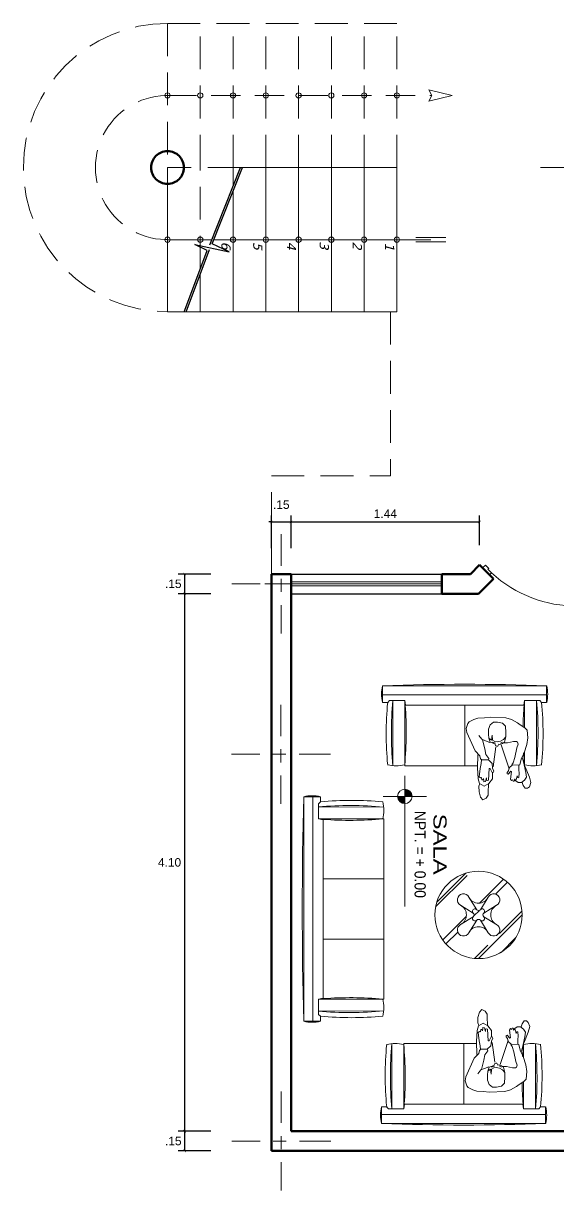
# Model space of a CAD drawing. Header units: millimetres. Extents: x 2033 to 2295, y 1536 to 1691.
# Drawn here: x 2162.55 to 2166.63, y 1561.02 to 1569.92 of the extents above; entities that cross this region are included whole.
import ezdxf

# ---------------------------------------------------------------- set-up
doc = ezdxf.new("R2010")
doc.units = ezdxf.units.MM
for name, pattern in [('ACAD_ISO02W100', [15, 12, -3]), ('ACAD_ISO10W100', [18, 12, -3, 0, -3]), ('HIDDEN2', [4.7625, 3.175, -1.5875]), ('RAYITAS', [0.375, 0.25, -0.125])]:
    doc.linetypes.add(name, pattern=pattern)
doc.layers.get('Defpoints').update_dxf_attribs({"color": 164})
for name, color, linetype, lineweight in [('escaleras', 30, 'Continuous', 15), ('Layer2', 2, 'Continuous', 9), ('Muebles', 33, 'Continuous', 9), ('muroalto', 12, 'Continuous', 50), ('MUROS BAJOS', 80, 'Continuous', 25), ('PISOS', 252, 'Continuous', 0), ('PYV', 30, 'Continuous', 13), ('TEXTOS', 7, 'Continuous', 5), ('texturasde piso', 252, 'Continuous', 0), ('UNO', 254, 'Continuous', 9)]:
    doc.layers.add(name, color=color, linetype=linetype, lineweight=lineweight)
doc.styles.add('ARDELG', font='arial.ttf', dxfattribs={"width": 0.9, "height": 0.1})
doc.styles.add('ARIAL', font='arial.ttf', dxfattribs={"width": 1.3, "height": 0.1})
doc.styles.add('ARRR', font='arial.ttf', dxfattribs={"height": 0.1})
doc.styles.get("Standard").update_dxf_attribs({"font": 'arial.ttf'})
doc.dimstyles.new('Aritek', dxfattribs={"dimtxt": 0.065, "dimasz": 0.02, "dimexe": 0.05, "dimexo": 0.15, "dimgap": 0.03, "dimtad": 2, "dimtih": 1, "dimtoh": 1, "dimzin": 4, "dimdsep": 46, "dimtxsty": 'Standard', "dimblk": 'ARCHTICK', "dimcen": 0.1, "dimclrt": 7, "dimadec": 0, "dimazin": 0, "dimtfac": 1, "dimtmove": 2, "dimatfit": 1, "dimldrblk": 'DOTSMALL', "dimfxl": 0.2, "dimfxlon": 1, "dimarcsym": 0})

# ---------------------------------------------------------------- blocks, each defined once
blk = doc.blocks.new('P')
at = {"linetype": 'Continuous'}
for p, q in [((0.06, 1), (0.02, 1)), ((0.02, 0.075), (0.02, 1)), ((0.06, 1), (0.06, 0.075)), ((0, 0), (0, 0.075)), ((0, 0.075), (0.02, 0.075)), ((0.03, 0), (0, 0)), ((0.06, 0.075), (0.02, 0.075)), ((0.02, 0.075), (0.02, 0.035)), ((0.02, 0.035), (0.03, 0.035)), ((0.03, 0.035), (0.03, 0)), ((0.97, 0.035), (0.97, 0)), ((0.98, 0.035), (0.97, 0.035)), ((0.97, 0), (1, 0)), ((0.98, 0.075), (0.98, 0.035)), ((1, 0.075), (0.98, 0.075)), ((1, 0), (1, 0.075))]:
    blk.add_line(p, q, dxfattribs=at)
blk.add_arc((0.0086, 0.0289), 0.9725, 2.71991, 86.96955, dxfattribs=at)
blk = doc.blocks.new('GF+')
at = {"color": 34}
for p, q in [((252.598, 193.805), (250.458, 193.805)), ((250.458, 193.805), (250.458, 193.646)), ((252.598, 193.805), (252.598, 193.646)), ((252.598, 193.718), (250.458, 193.718)), ((250.506, 193.646), (250.523, 193.665)), ((250.523, 193.665), (250.669, 193.665)), ((250.556, 193.042), (250.554, 193.665)), ((250.674, 193.618), (250.669, 193.665)), ((250.669, 193.665), (250.677, 193.621)), ((250.669, 193.665), (250.669, 193.05)), ((252.387, 193.665), (252.379, 193.621)), ((252.382, 193.618), (252.387, 193.665)), ((252.532, 193.665), (252.387, 193.665)), ((252.387, 193.665), (252.387, 193.05)), ((252.5, 193.042), (252.502, 193.665)), ((252.55, 193.646), (252.532, 193.665)), ((250.458, 193.646), (250.506, 193.646)), ((250.677, 193.621), (250.939, 193.621)), ((252.379, 193.621), (250.939, 193.621)), ((251.239, 193.621), (251.239, 193.041)), ((251.817, 193.621), (251.817, 193.041)), ((252.598, 193.646), (252.55, 193.646)), ((250.669, 193.05), (250.669, 193.044)), ((250.672, 193.041), (250.775, 193.041)), ((250.939, 193.041), (250.745, 193.041)), ((250.939, 193.041), (252.311, 193.041)), ((252.384, 193.041), (252.281, 193.041)), ((252.387, 193.05), (252.387, 193.044))]:
    blk.add_line(p, q, dxfattribs=at)
for centre, radius, start, end in [((250.78, 193.725), 0.332, 166.1775, 193.8225), ((251.528, 154.083), 39.736, 88.457, 91.543), ((252.276, 193.725), 0.332, 346.1775, 13.8225), ((253.93, 193.363), 3.389, 174.8766, 185.4221), ((249.126, 193.363), 3.389, 354.5779, 5.1234), ((253.66, 193.348), 3.168, 174.6069, 185.3931), ((247.294, 193.363), 3.389, 354.7149, 4.3203), ((250.677, 193.618), 0.00288, 90, 184.3203), ((255.762, 193.363), 3.389, 175.6797, 185.2851), ((252.379, 193.618), 0.00288, 355.6797, 90), ((249.396, 193.348), 3.168, 354.6069, 5.3931), ((250.588, 193.393), 0.352, 256.5803, 283.4197), ((250.672, 193.044), 0.00288, 180, 270), ((252.384, 193.044), 0.00288, 270, 0), ((252.468, 193.393), 0.352, 256.5803, 283.4197)]:
    blk.add_arc(centre, radius, start, end, dxfattribs=at)
blk = doc.blocks.new('Peopleplan_057')
at = {"color": 0}
for p, q in [((-0.022, -0.12), (-0.04, -0.11)), ((0.055, -0.11), (0.026, -0.118))]:
    blk.add_line(p, q, dxfattribs=at)
at = {"color": 76}
for p, q in [((-0.195, -0.329), (-0.13, -0.327)), ((0.095, -0.28), (0.157, -0.28))]:
    blk.add_line(p, q, dxfattribs=at)
for points in [[(0.157, -0.28), (0.169, -0.269), (0.176, -0.241), (0.221, -0.194), (0.3, -0.017), (0.305, 0.02), (0.29, 0.067), (0.277, 0.083), (0.233, 0.105), (0.195, 0.118), (0.133, 0.123), (0.077, 0.128), (-0.073, 0.121), (-0.126, 0.105), (-0.184, 0.075), (-0.21, 0.055), (-0.253, 0.028), (-0.276, 0.005), (-0.281, -0.07), (-0.272, -0.132), (-0.246, -0.212), (-0.219, -0.271), (-0.206, -0.325), (-0.195, -0.329)], [(-0.13, -0.327), (-0.141, -0.306), (-0.159, -0.256), (-0.178, -0.165), (-0.188, -0.128), (-0.184, -0.111), (-0.174, -0.105), (-0.146, -0.104), (-0.088, -0.115), (-0.056, -0.115)], [(0.08, -0.113), (0.122, -0.098), (0.157, -0.083), (0.187, -0.047), (0.187, -0.047), (0.187, -0.047), (0.187, -0.047)], [(0.152, -0.089), (0.129, -0.175), (0.118, -0.227), (0.09, -0.267), (0.095, -0.28)]]:
    blk.add_lwpolyline(points, dxfattribs=at)
at = {"color": 8}
for points in [[(0.091, -0.073), (0.094, -0.034), (0.092, 0.013), (0.079, 0.056), (0.047, 0.08), (0.007, 0.082), (-0.041, 0.071), (-0.068, 0.043), (-0.073, -0.017), (-0.071, -0.06)], [(0.091, -0.073), (0.064, -0.091), (0.058, -0.044), (0.055, -0.09), (0.034, -0.103), (0.01, -0.107), (-0.022, -0.101), (-0.049, -0.084), (-0.071, -0.06)], [(-0.026, -0.134), (-0.103, -0.364)], [(0.022, -0.156), (0.049, -0.344)], [(-0.159, -0.471), (-0.189, -0.494), (-0.221, -0.494), (-0.249, -0.473), (-0.268, -0.445), (-0.263, -0.4), (-0.246, -0.327), (-0.231, -0.259)], [(0.054, -0.4), (0.056, -0.46), (0.09, -0.503), (0.135, -0.528), (0.18, -0.505), (0.193, -0.46), (0.199, -0.355), (0.195, -0.231)], [(-0.253, -0.34), (-0.296, -0.445), (-0.309, -0.496), (-0.296, -0.537), (-0.278, -0.55), (-0.257, -0.55), (-0.236, -0.524), (-0.229, -0.494)], [(0.092, -0.509), (0.097, -0.586), (0.097, -0.616), (0.116, -0.644), (0.148, -0.659), (0.17, -0.635), (0.184, -0.582), (0.185, -0.531), (0.175, -0.507)]]:
    blk.add_lwpolyline(points, dxfattribs=at)
at = {"color": 0}
for points in [[(-0.071, -0.06), (-0.058, -0.109), (-0.04, -0.122), (-0.011, -0.132), (-0.004, -0.13), (0.004, -0.147), (0.015, -0.149), (0.026, -0.141), (0.03, -0.13), (0.049, -0.12), (0.077, -0.109), (0.091, -0.073)], [(-0.195, -0.329), (-0.195, -0.37), (-0.199, -0.409), (-0.197, -0.445), (-0.186, -0.449), (-0.18, -0.432), (-0.169, -0.469), (-0.163, -0.471), (-0.159, -0.46), (-0.15, -0.481), (-0.141, -0.481), (-0.139, -0.468), (-0.126, -0.477), (-0.115, -0.464), (-0.126, -0.389), (-0.12, -0.387), (-0.094, -0.415), (-0.086, -0.411), (-0.086, -0.4), (-0.098, -0.383), (-0.105, -0.355), (-0.135, -0.327)], [(0.095, -0.28), (0.06, -0.314), (0.054, -0.359), (0.043, -0.385), (0.049, -0.398), (0.058, -0.398), (0.077, -0.361), (0.088, -0.361), (0.094, -0.471), (0.103, -0.475), (0.112, -0.473), (0.114, -0.451), (0.122, -0.486), (0.137, -0.488), (0.139, -0.479), (0.14, -0.456), (0.148, -0.469), (0.157, -0.469), (0.161, -0.447), (0.17, -0.449), (0.182, -0.441), (0.172, -0.362), (0.163, -0.314), (0.16, -0.277)]]:
    blk.add_lwpolyline(points, dxfattribs=at)
blk = doc.blocks.new('Peopleplan_059')
at = {"color": 34, "lineweight": 0}
for p, q in [((-0.723, -0.014), (0.841, -0.014)), ((-0.723, -0.014), (-0.723, -0.173)), ((-0.723, -0.101), (0.841, -0.101)), ((0.841, -0.014), (0.841, -0.173)), ((-0.723, -0.173), (-0.675, -0.173)), ((-0.675, -0.173), (-0.658, -0.154)), ((-0.658, -0.154), (-0.512, -0.154)), ((-0.626, -0.777), (-0.627, -0.154)), ((-0.512, -0.154), (-0.512, -0.413)), ((-0.507, -0.201), (-0.512, -0.154)), ((-0.512, -0.154), (-0.504, -0.198)), ((-0.504, -0.198), (0.622, -0.198)), ((0.057, -0.198), (0.057, -0.778)), ((0.63, -0.154), (0.622, -0.198)), ((0.625, -0.201), (0.63, -0.154)), ((0.776, -0.154), (0.63, -0.154)), ((0.63, -0.154), (0.63, -0.768)), ((0.744, -0.777), (0.745, -0.154)), ((0.793, -0.173), (0.776, -0.154)), ((0.841, -0.173), (0.793, -0.173)), ((-0.512, -0.64), (-0.512, -0.768)), ((-0.512, -0.768), (-0.512, -0.775)), ((0.627, -0.778), (-0.064, -0.778)), ((0.627, -0.778), (0.525, -0.778)), ((0.627, -0.778), (0.554, -0.778)), ((0.63, -0.768), (0.63, -0.775))]:
    blk.add_line(p, q, dxfattribs=at)
for centre, radius, start, end in [((0.059, -21.247), 21.247, 87.8898, 92.1102), ((-0.401, -0.094), 0.332, 166.1775, 193.8225), ((0.519, -0.094), 0.332, 346.1775, 13.8225), ((2.479, -0.471), 3.168, 174.6069, 185.3931), ((2.748, -0.456), 3.389, 174.8766, 185.4221), ((-0.504, -0.201), 0.00288, 90, 184.3203), ((-3.887, -0.456), 3.389, 0.8877, 4.3203), ((4.005, -0.456), 3.389, 175.6797, 185.2851), ((0.622, -0.201), 0.00288, 355.6797, 90), ((-2.631, -0.456), 3.389, 354.5779, 5.1234), ((-2.361, -0.471), 3.168, 354.6069, 5.3931), ((-3.887, -0.456), 3.389, 354.7149, 356.6405), ((-0.594, -0.426), 0.352, 256.5803, 283.4197), ((-0.509, -0.775), 0.00288, 180, 270), ((0.627, -0.775), 0.00288, 270, 0), ((0.712, -0.426), 0.352, 256.5803, 283.4197)]:
    blk.add_arc(centre, radius, start, end, dxfattribs=at)
at = {"color": 30, "lineweight": 0}
blk.add_blockref('Peopleplan_057', (-0.262, -0.442), dxfattribs=at)
blk = doc.blocks.new('HKJHL')
at = {"color": 8}
for p, q in [((252.2573, 191.5581), (252.0859, 191.7295)), ((252.4498, 191.3979), (252.1168, 191.731)), ((251.9583, 191.5284), (251.8677, 191.619)), ((252.4024, 191.5692), (252.2881, 191.6835)), ((252.0267, 191.4062), (251.844, 191.5889)), ((252.103, 191.4379), (252.0431, 191.535)), ((252.1307, 191.4379), (252.1906, 191.535)), ((252.0768, 191.4118), (251.9813, 191.4723)), ((252.1568, 191.4118), (252.2524, 191.4723)), ((252.4484, 191.367), (252.3462, 191.4692)), ((252.0768, 191.3841), (251.9813, 191.3236)), ((252.103, 191.358), (252.0431, 191.2608)), ((252.1239, 191.3628), (252.0817, 191.405)), ((252.1307, 191.358), (252.1906, 191.2608)), ((252.2524, 191.3236), (252.1568, 191.3841)), ((252.0192, 191.0796), (251.7985, 191.3003)), ((252.055, 191.0707), (251.8155, 191.3102)), ((252.3077, 191.1251), (252.1282, 191.3047)), ((252.3379, 191.1489), (252.2477, 191.239))]:
    blk.add_line(p, q, dxfattribs=at)
at = {"color": 34}
blk.add_circle((252.1168, 191.3979), 0.333, dxfattribs=at)
at = {"color": 8}
for centre, radius, start, end in [((252.0021, 191.5136), 0.0463, 27.66045, 243.2345), ((252.1168, 191.5737), 0.0833, 207.66045, 332.33955), ((252.2315, 191.5136), 0.0463, 296.7655, 152.33955), ((251.9438, 191.3979), 0.0833, 296.7655, 63.2345), ((252.0891, 191.4257), 0.0185, 41.40962, 228.59038), ((252.1168, 191.4502), 0.0185, 221.40962, 318.59038), ((252.1446, 191.4257), 0.0185, 311.40962, 138.59038), ((252.2899, 191.3979), 0.0833, 116.7655, 243.2345), ((252.0891, 191.3702), 0.0185, 131.40962, 318.59038), ((252.0646, 191.3979), 0.0185, 311.40962, 48.59038), ((252.1168, 191.3457), 0.0185, 41.40962, 138.59038), ((252.1446, 191.3702), 0.0185, 221.40962, 48.59038), ((252.1691, 191.3979), 0.0185, 131.40962, 228.59038), ((252.0021, 191.2823), 0.0463, 116.7655, 332.33955), ((252.1168, 191.2222), 0.0833, 27.66045, 152.33955), ((252.2315, 191.2823), 0.0463, 207.66045, 63.2345)]:
    blk.add_arc(centre, radius, start, end, dxfattribs=at)
blk = doc.blocks.new('_ArchTick')
at = {"color": 0, "linetype": 'ByBlock', "const_width": 0.15}
blk.add_lwpolyline([(-0.5, -0.5), (0.5, 0.5)], dxfattribs=at)
blk = doc.blocks.new('*D343')
at = {"layer": 'Defpoints', "color": 0, "linetype": 'Continuous', "transparency": 16777216}
for p in [(2163.7837, 1561.4699), (2164.5956, 1561.4699), (2164.4456, 1561.3199)]:
    blk.add_point(p, dxfattribs=at)
at = {"layer": 'UNO', "color": 0, "linetype": 'Continuous', "lineweight": -2, "transparency": 16777216}
for p, q in [((2163.9837, 1561.4699), (2163.7337, 1561.4699)), ((2163.7837, 1561.3199), (2163.7837, 1561.4699)), ((2163.9837, 1561.3199), (2163.7337, 1561.3199))]:
    blk.add_line(p, q, dxfattribs=at)
at = {"layer": 'UNO', "color": 0, "linetype": 'Continuous', "lineweight": -2, "transparency": 16777216, "xscale": 0.02, "yscale": 0.02, "zscale": 0.02}
for p, rotation in [((2163.7837, 1561.4699), 90), ((2163.7837, 1561.3199), 270)]:
    blk.add_blockref('_ArchTick', p, dxfattribs=dict(at, rotation=rotation))
at = {"layer": 'UNO', "color": 7, "linetype": 'Continuous', "transparency": 16777216, "insert": (2163.6965, 1561.3949), "char_height": 0.065, "attachment_point": 5}
blk.add_mtext('.15', dxfattribs=at)
blk = doc.blocks.new('_DotSmall')
at = {"color": 0, "linetype": 'ByBlock', "const_width": 0.5}
blk.add_lwpolyline([(-0.0625, 0, 1), (0.0625, 0, 1)], format="xyb", close=True, dxfattribs=at)
blk = doc.blocks.new('*D344')
at = {"layer": 'Defpoints', "color": 0, "linetype": 'Continuous', "transparency": 16777216}
for p in [(2163.7837, 1565.5699), (2164.5956, 1565.5699), (2164.5956, 1561.4699)]:
    blk.add_point(p, dxfattribs=at)
at = {"layer": 'UNO', "color": 0, "linetype": 'Continuous', "lineweight": -2, "transparency": 16777216}
for p, q in [((2163.9837, 1565.5699), (2163.7337, 1565.5699)), ((2163.7837, 1561.4699), (2163.7837, 1565.5699)), ((2163.9837, 1561.4699), (2163.7337, 1561.4699))]:
    blk.add_line(p, q, dxfattribs=at)
at = {"layer": 'UNO', "color": 0, "linetype": 'Continuous', "lineweight": -2, "transparency": 16777216, "xscale": 0.02, "yscale": 0.02, "zscale": 0.02}
for p, rotation in [((2163.7837, 1565.5699), 90), ((2163.7837, 1561.4699), 270)]:
    blk.add_blockref('_ArchTick', p, dxfattribs=dict(at, rotation=rotation))
at = {"layer": 'UNO', "color": 7, "linetype": 'Continuous', "transparency": 16777216, "insert": (2163.6681, 1563.5199), "char_height": 0.065, "attachment_point": 5}
blk.add_mtext('4.10', dxfattribs=at)
blk = doc.blocks.new('*D345')
at = {"layer": 'Defpoints', "color": 0, "linetype": 'Continuous', "transparency": 16777216}
for p in [(2163.7837, 1565.7199), (2164.5956, 1565.7199), (2164.5956, 1565.5699)]:
    blk.add_point(p, dxfattribs=at)
at = {"layer": 'UNO', "color": 0, "linetype": 'Continuous', "lineweight": -2, "transparency": 16777216}
for p, q in [((2163.9837, 1565.7199), (2163.7337, 1565.7199)), ((2163.7837, 1565.5699), (2163.7837, 1565.7199)), ((2163.9837, 1565.5699), (2163.7337, 1565.5699))]:
    blk.add_line(p, q, dxfattribs=at)
at = {"layer": 'UNO', "color": 0, "linetype": 'Continuous', "lineweight": -2, "transparency": 16777216, "xscale": 0.02, "yscale": 0.02, "zscale": 0.02}
for p, rotation in [((2163.7837, 1565.7199), 90), ((2163.7837, 1565.5699), 270)]:
    blk.add_blockref('_ArchTick', p, dxfattribs=dict(at, rotation=rotation))
at = {"layer": 'UNO', "color": 7, "linetype": 'Continuous', "transparency": 16777216, "insert": (2163.6965, 1565.6449), "char_height": 0.065, "attachment_point": 5}
blk.add_mtext('.15', dxfattribs=at)
blk = doc.blocks.new('*D346')
at = {"layer": 'Defpoints', "color": 0, "linetype": 'Continuous', "transparency": 16777216}
for p in [(2164.5956, 1566.1173), (2164.4456, 1565.7199), (2164.5956, 1565.7199)]:
    blk.add_point(p, dxfattribs=at)
at = {"layer": 'UNO', "color": 0, "linetype": 'Continuous', "lineweight": -2, "transparency": 16777216}
for p, q in [((2164.4456, 1566.1173), (2164.4256, 1566.1173)), ((2164.4456, 1565.9173), (2164.4456, 1566.1673)), ((2164.4456, 1566.1173), (2164.5956, 1566.1173)), ((2164.5956, 1565.9173), (2164.5956, 1566.1673)), ((2164.5956, 1566.1173), (2164.6156, 1566.1173))]:
    blk.add_line(p, q, dxfattribs=at)
at = {"layer": 'UNO', "color": 0, "linetype": 'Continuous', "lineweight": -2, "transparency": 16777216, "xscale": 0.02, "yscale": 0.02, "zscale": 0.02}
blk.add_blockref('_ArchTick', (2164.4456, 1566.1173), dxfattribs=at)
at = {"layer": 'UNO', "color": 0, "linetype": 'Continuous', "lineweight": -2, "transparency": 16777216, "xscale": 0.02, "yscale": 0.02, "zscale": 0.02, "rotation": 180}
blk.add_blockref('_ArchTick', (2164.5956, 1566.1173), dxfattribs=at)
at = {"layer": 'UNO', "color": 7, "linetype": 'Continuous', "transparency": 16777216, "insert": (2164.5206, 1566.2486), "char_height": 0.065, "attachment_point": 5}
blk.add_mtext('.15', dxfattribs=at)
blk = doc.blocks.new('*D347')
at = {"layer": 'Defpoints', "color": 0, "linetype": 'Continuous', "transparency": 16777216}
for p in [(2166.0336, 1566.1173), (2166.0336, 1565.7898), (2164.5956, 1565.7199)]:
    blk.add_point(p, dxfattribs=at)
at = {"layer": 'PISOS', "color": 0, "linetype": 'Continuous', "lineweight": -2, "transparency": 16777216}
for p, q in [((2164.5956, 1565.9173), (2164.5956, 1566.1673)), ((2164.5956, 1566.1173), (2166.0336, 1566.1173)), ((2166.0336, 1565.9398), (2166.0336, 1566.1673))]:
    blk.add_line(p, q, dxfattribs=at)
at = {"layer": 'PISOS', "color": 0, "linetype": 'Continuous', "lineweight": -2, "transparency": 16777216, "xscale": 0.02, "yscale": 0.02, "zscale": 0.02, "rotation": 180}
blk.add_blockref('_ArchTick', (2164.5956, 1566.1173), dxfattribs=at)
at = {"layer": 'PISOS', "color": 0, "linetype": 'Continuous', "lineweight": -2, "transparency": 16777216, "xscale": 0.02, "yscale": 0.02, "zscale": 0.02}
blk.add_blockref('_ArchTick', (2166.0336, 1566.1173), dxfattribs=at)
at = {"layer": 'PISOS', "color": 7, "linetype": 'Continuous', "transparency": 16777216, "insert": (2165.3146, 1566.1799), "char_height": 0.065, "attachment_point": 5}
blk.add_mtext('1.44', dxfattribs=at)

msp = doc.modelspace()

# ---------------------------------------------------------------- hatches: boundary and pattern name
at = {"layer": 'UNO', "ltscale": 0.005}
h = msp.add_hatch(dxfattribs=at)
h.set_pattern_fill('AR-PARQ1', color=21, scale=0.00015, angle=270, style=0)
h.set_pattern_definition([(360, (1945.328754, 1752.57175), (0.04572, 0.04572), [0.04572, -0.04572]), (360, (1945.328754, 1752.56413), (0.04572, 0.04572), [0.04572, -0.04572]), (360, (1945.328754, 1752.55651), (0.04572, 0.04572), [0.04572, -0.04572]), (360, (1945.328754, 1752.54889), (0.04572, 0.04572), [0.04572, -0.04572]), (360, (1945.328754, 1752.54127), (0.04572, 0.04572), [0.04572, -0.04572]), (360, (1945.328754, 1752.53365), (0.04572, 0.04572), [0.04572, -0.04572]), (360, (1945.328754, 1752.52603), (0.04572, 0.04572), [0.04572, -0.04572]), (270, (1945.374474, 1752.57175), (-0.04572, -0.04572), [0.04572, -0.04572]), (270, (1945.382094, 1752.57175), (-0.04572, -0.04572), [0.04572, -0.04572]), (270, (1945.389714, 1752.57175), (-0.04572, -0.04572), [0.04572, -0.04572]), (270, (1945.397334, 1752.57175), (-0.04572, -0.04572), [0.04572, -0.04572]), (270, (1945.404954, 1752.57175), (-0.04572, -0.04572), [0.04572, -0.04572]), (270, (1945.412574, 1752.57175), (-0.04572, -0.04572), [0.04572, -0.04572]), (270, (1945.420194, 1752.57175), (-0.04572, -0.04572), [0.04572, -0.04572])])
h.paths.add_polyline_path([(2165.4633, 1564.0236), (2165.5183, 1564.0236, 0.414214), (2165.4633, 1564.0786)])
h.paths.add_polyline_path([(2165.4633, 1564.0236), (2165.4083, 1564.0236, 0.414214), (2165.4633, 1563.9686)])

# ---------------------------------------------------------------- linework, layer by layer
at = {"layer": 'escaleras', "linetype": 'ACAD_ISO02W100'}
for p, q in [((2164.2093, 1568.8199), (2165.4026, 1568.8199)), ((2164.4026, 1568.8199), (2164.4026, 1567.7199)), ((2164.6526, 1568.8199), (2164.6526, 1567.7199)), ((2164.9026, 1568.8199), (2164.9026, 1567.7199)), ((2165.1526, 1568.8199), (2165.1526, 1567.7199)), ((2165.4026, 1567.7199), (2165.4026, 1568.8199)), ((2164.1526, 1568.6364), (2164.1526, 1567.7199)), ((2163.9026, 1568.0055), (2163.9026, 1567.7199)), ((2163.6526, 1567.7199), (2165.4026, 1567.7199))]:
    msp.add_line(p, q, dxfattribs=at)
at = {"layer": 'muroalto'}
for p, q in [((2165.9636, 1565.7199), (2166.0336, 1565.7898)), ((2166.0336, 1565.7898), (2166.1397, 1565.6837)), ((2164.4456, 1561.3199), (2164.4456, 1565.7199)), ((2164.4456, 1565.7199), (2164.5956, 1565.7199)), ((2164.5956, 1561.4699), (2164.5956, 1565.7199)), ((2165.7456, 1565.7199), (2165.7456, 1565.5699)), ((2165.7456, 1565.7199), (2165.9636, 1565.7199)), ((2166.0258, 1565.5699), (2166.1397, 1565.6837)), ((2165.7456, 1565.5699), (2166.0258, 1565.5699)), ((2171.6456, 1561.4699), (2164.5956, 1561.4699)), ((2171.7956, 1561.3199), (2164.4456, 1561.3199))]:
    msp.add_line(p, q, dxfattribs=at)
at = {"layer": 'muroalto', "linetype": 'ACAD_ISO02W100'}
msp.add_circle((2163.6526, 1568.8199), 0.125, dxfattribs=at)
at = {"layer": 'MUROS BAJOS'}
for p, q in [((2163.9753, 1568.2301), (2164.2093, 1568.8199)), ((2163.9945, 1568.2377), (2164.2255, 1568.8199)), ((2163.8614, 1568.232), (2164.1229, 1568.1776)), ((2163.9548, 1568.1864), (2163.8614, 1568.232)), ((2164.1229, 1568.1776), (2163.9945, 1568.2377)), ((2163.7789, 1567.7199), (2163.9548, 1568.1864)), ((2163.7949, 1567.7199), (2163.9737, 1568.1939)), ((2164.5956, 1565.7199), (2165.7456, 1565.7199)), ((2164.5956, 1565.5699), (2165.7456, 1565.5699))]:
    msp.add_line(p, q, dxfattribs=at)
at = {"layer": 'PISOS', "linetype": 'RAYITAS'}
for p, q in [((2165.4026, 1569.9199), (2163.6526, 1569.9199)), ((2163.6526, 1569.9199), (2163.6526, 1568.8199)), ((2163.9026, 1568.8199), (2163.9026, 1569.9199)), ((2164.1526, 1568.8199), (2164.1526, 1569.9199)), ((2164.4026, 1568.8199), (2164.4026, 1569.9199)), ((2164.6526, 1568.8199), (2164.6526, 1569.9199)), ((2164.9026, 1568.8199), (2164.9026, 1569.9199)), ((2165.1526, 1568.8199), (2165.1526, 1569.9199)), ((2165.4026, 1568.8199), (2165.4026, 1569.9199)), ((2164.2093, 1568.8199), (2163.6526, 1568.8199)), ((2163.9026, 1568.048), (2163.9026, 1568.8199)), ((2164.1526, 1568.677), (2164.1526, 1568.8199)), ((2165.3532, 1567.7199), (2165.3532, 1566.4699)), ((2164.4456, 1566.4699), (2165.3532, 1566.4699))]:
    msp.add_line(p, q, dxfattribs=at)
at = {"layer": 'PISOS', "linetype": 'HIDDEN2', "ltscale": 0.07}
for p, q in [((2163.6526, 1569.3699), (2165.6701, 1569.3699)), ((2163.699, 1568.2699), (2163.6526, 1568.2699))]:
    msp.add_line(p, q, dxfattribs=at)
at = {"layer": 'PISOS', "linetype": 'ACAD_ISO02W100'}
for p, q in [((2163.6526, 1568.8199), (2163.6526, 1567.7199)), ((2165.7456, 1565.6449), (2164.3939, 1565.6449))]:
    msp.add_line(p, q, dxfattribs=at)
at = {"layer": 'PISOS'}
msp.add_line((2163.9911, 1568.2699), (2163.699, 1568.2699), dxfattribs=at)
at = {"layer": 'PISOS', "linetype": 'HIDDEN2'}
msp.add_lwpolyline([(2165.8254, 1569.3699), (2165.6452, 1569.3267), (2165.6701, 1569.3699), (2165.6452, 1569.413), (2165.8254, 1569.3699)], dxfattribs=at)
at = {"layer": 'PISOS'}
for centre in [(2163.6526, 1569.3699), (2163.9026, 1569.3699), (2164.1526, 1569.3699), (2164.4026, 1569.3699), (2164.6526, 1569.3699), (2164.9026, 1569.3699), (2165.1526, 1569.3699), (2165.4026, 1569.3699), (2163.6526, 1568.2699), (2163.9026, 1568.2699)]:
    msp.add_circle(centre, 0.02, dxfattribs=at)
at = {"layer": 'PISOS', "linetype": 'RAYITAS'}
for radius, start, end in [(1.1, 90, 270), (0.55, 87.9164, 272.0836)]:
    msp.add_arc((2163.6526, 1568.8199), radius, start, end, dxfattribs=at)
at = {"layer": 'texturasde piso'}
for p, q in [((2164.5956, 1565.6599), (2165.7456, 1565.6599)), ((2164.5956, 1565.6299), (2165.7456, 1565.6299))]:
    msp.add_line(p, q, dxfattribs=at)
at = {"layer": 'UNO', "linetype": 'ACAD_ISO10W100', "ltscale": 0.02}
for p, q in [((2167.256, 1568.8199), (2166.4993, 1568.8199)), ((2164.5206, 1566.0232), (2164.5206, 1565.2666)), ((2164.899, 1565.6449), (2164.1423, 1565.6449)), ((2164.518, 1564.7232), (2164.518, 1563.9666)), ((2164.8963, 1564.3449), (2164.1397, 1564.3449)), ((2164.5206, 1561.7732), (2164.5206, 1561.0166)), ((2164.899, 1561.3949), (2164.1423, 1561.3949))]:
    msp.add_line(p, q, dxfattribs=at)
at = {"layer": 'UNO', "linetype": 'ACAD_ISO02W100'}
msp.add_line((2164.0072, 1568.2699), (2165.661, 1568.2699), dxfattribs=at)
at = {"layer": 'UNO'}
for p, q in [((2165.5467, 1568.2854), (2165.7753, 1568.2854)), ((2165.5467, 1568.2544), (2165.7753, 1568.2544))]:
    msp.add_line(p, q, dxfattribs=at)
at = {"layer": 'UNO', "linetype": 'RAYITAS'}
msp.add_line((2164.4456, 1565.7199), (2164.4456, 1566.4699), dxfattribs=at)
at = {"layer": 'UNO', "ltscale": 0.005}
for p, q in [((2165.4633, 1563.1834), (2165.4633, 1564.1794)), ((2165.2981, 1564.0236), (2165.4633, 1564.0236)), ((2165.6286, 1564.0236), (2165.4633, 1564.0236))]:
    msp.add_line(p, q, dxfattribs=at)
at = {"layer": 'UNO'}
for centre in [(2164.1526, 1568.2699), (2164.4026, 1568.2699), (2164.6526, 1568.2699), (2164.9026, 1568.2699), (2165.1526, 1568.2699), (2165.4026, 1568.2699)]:
    msp.add_circle(centre, 0.02, dxfattribs=at)
at = {"layer": 'UNO', "ltscale": 0.005}
msp.add_circle((2165.4633, 1564.0236), 0.055, dxfattribs=at)

# ---------------------------------------------------------------- block references
at = {"layer": 'Muebles', "color": 0, "lineweight": 0, "extrusion": (0, 0, -1), "xscale": 0.8000000000001819, "yscale": 0.8000000000001819, "zscale": -0.8}
msp.add_blockref('Peopleplan_059', (-2165.9667, 1564.8789), dxfattribs=at)
at = {"layer": 'Muebles', "color": 0, "lineweight": 0, "xscale": 0.8000000000001819, "yscale": 0.8000000000001819, "zscale": 0.8000000000001819, "rotation": 89.99999999999999}
msp.add_blockref('GF+', (2319.736, 1361.9423), dxfattribs=at)
at = {"layer": 'Muebles', "color": 0, "lineweight": 0, "rotation": 270}
msp.add_blockref('HKJHL', (1974.6277, 1815.2363), dxfattribs=at)
at = {"layer": 'Muebles', "color": 0, "lineweight": 0, "extrusion": (0, 0, -1), "xscale": -0.8000000000001819, "yscale": 0.8000000000001819, "zscale": -0.8000000000001819, "rotation": 180}
msp.add_blockref('Peopleplan_059', (-2165.959, 1561.517), dxfattribs=at)
at = {"layer": 'PYV', "ltscale": 0.15, "xscale": 0.9997441879840494, "yscale": 0.9997441879840494, "zscale": 0.9997441879840494, "rotation": 225}
msp.add_blockref('P', (2166.7638, 1566.4735), dxfattribs=at)

# ---------------------------------------------------------------- texts
at = {"layer": 'Layer2', "char_height": 0.07, "attachment_point": 1, "rotation": 270, "style": 'ARRR'}
for s, insert in [('{\\fVerdana|b0|i1|c0|p34;6}', (2164.1344, 1568.2557)), ('{\\fVerdana|b0|i1|c0|p34;5}', (2164.3769, 1568.253)), ('{\\fVerdana|b0|i1|c0|p34;4}', (2164.633, 1568.2547)), ('{\\fVerdana|b0|i1|c0|p34;3}', (2164.8835, 1568.2577)), ('{\\fVerdana|b0|i1|c0|p34;2}', (2165.1361, 1568.2558)), ('{\\fVerdana|b0|i1|c0|p34;1}', (2165.3827, 1568.249))]:
    msp.add_mtext(s, dxfattribs=dict(at, insert=insert))
at = {"layer": 'TEXTOS', "ltscale": 0.005, "attachment_point": 1, "rotation": 270}
for s, insert, char_height, width, style in [('NPT. = + 0.00', (2165.6226, 1563.9142), 0.085, 1, 'ARDELG'), ('SALA', (2165.7816, 1563.8916), 0.1, 1.686, 'ARIAL')]:
    msp.add_mtext(s, dxfattribs=dict(at, insert=insert, char_height=char_height, width=width, style=style))

# ---------------------------------------------------------------- dimensions: what is measured, and where the dimension line sits
at = {"layer": 'PISOS', "linetype": 'Continuous'}
dim = msp.add_linear_dim(base=(2166.0336, 1566.1173), p1=(2164.5956, 1565.7199), p2=(2166.0336, 1565.7898), dimstyle='Aritek', dxfattribs=at)
dim.commit()
dim.dimension.update_dxf_attribs({"geometry": '*D347', "text_midpoint": (2165.3146, 1566.1799)})
at = {"layer": 'UNO', "linetype": 'Continuous'}
dim = msp.add_linear_dim(base=(2164.5956, 1566.1173), p1=(2164.4456, 1565.7199), p2=(2164.5956, 1565.7199), dimstyle='Aritek', dxfattribs=at)
dim.commit()
dim.dimension.update_dxf_attribs({"geometry": '*D346', "text_midpoint": (2164.5206, 1566.2486)})
for base, p1, p2, picture, middle in [((2163.7837, 1565.7199), (2164.5956, 1565.5699), (2164.5956, 1565.7199), '*D345', (2163.6965, 1565.6449)), ((2163.7837, 1565.5699), (2164.5956, 1561.4699), (2164.5956, 1565.5699), '*D344', (2163.6681, 1563.5199)), ((2163.7837, 1561.4699), (2164.4456, 1561.3199), (2164.5956, 1561.4699), '*D343', (2163.6965, 1561.3949))]:
    dim = msp.add_linear_dim(base=base, p1=p1, p2=p2, angle=270, dimstyle='Aritek', dxfattribs=at)
    dim.commit()
    dim.dimension.update_dxf_attribs({"geometry": picture, "text_midpoint": middle})

doc.saveas('drawing.dxf')
